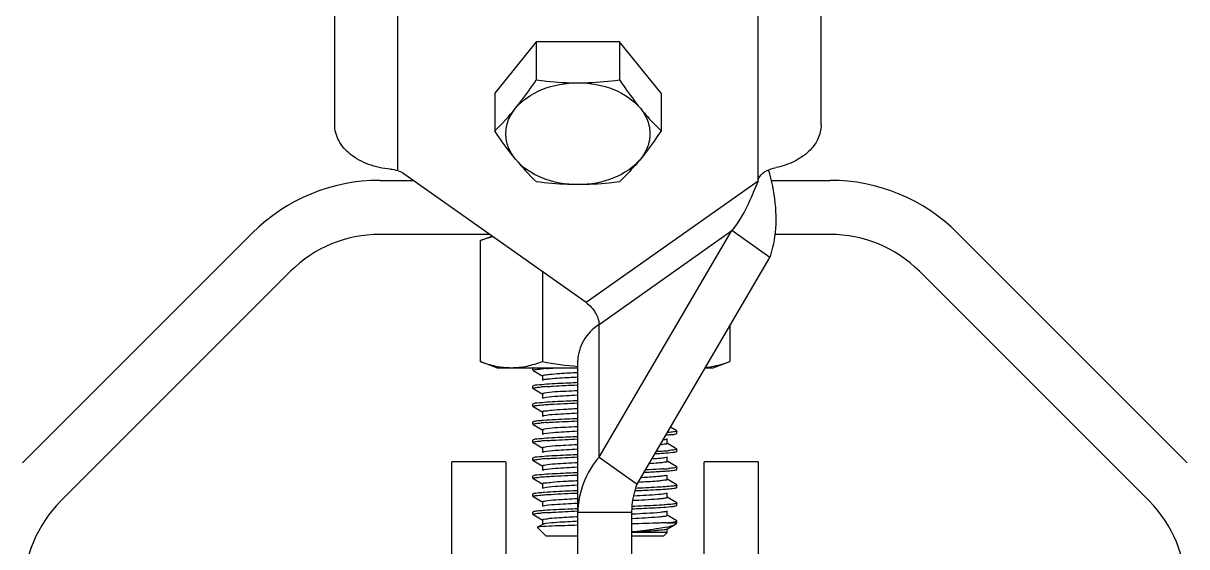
# Model space of a CAD drawing. Extents: x 54907 to 703237, y -798661 to -546661.
# Drawn here: x 360863 to 362484, y -595853 to -595123 of the extents above; entities that cross this region are included whole.
import ezdxf

# ---------------------------------------------------------------- set-up
doc = ezdxf.new("R2010")
doc.units = 0
doc.header["$LTSCALE"] = 1000
doc.header["$MEASUREMENT"] = 0

# ---------------------------------------------------------------- blocks, each defined once
blk = doc.blocks.new('gfhhrryyfd')
at = {"linetype": 'Continuous'}
for p, q in [((3687248.5, -1752937.8), (3687248.5, -1752528.3)), ((3687700.1, -1752937.8), (3687700.1, -1752528.3)), ((3687307, -1752980.3), (3687307, -1752624.4)), ((3687641.6, -1752990.2), (3687641.6, -1752624.4)), ((3687435.7, -1752860.9), (3687397.1, -1752908.3)), ((3687435.7, -1752860.9), (3687435.7, -1752896.1)), ((3687512.9, -1752860.9), (3687435.7, -1752860.9)), ((3687551.6, -1752908.3), (3687512.9, -1752860.9)), ((3687512.9, -1752860.9), (3687512.9, -1752896.1)), ((3687397.1, -1752908.3), (3687397.1, -1752943.4)), ((3687551.6, -1752908.3), (3687551.6, -1752943.4)), ((3687290.3, -1752989.4), (3687321.5, -1752989.4)), ((3687482.1, -1753103), (3687311.9, -1752982.7)), ((3687653.7, -1752989.4), (3687708.5, -1752989.4)), ((3687641.6, -1752990.2), (3687482.1, -1753103)), ((3687641.6, -1752990.2), (3687638, -1752998.5)), ((3686958.8, -1753251.7), (3687172, -1753038.4)), ((3687392.4, -1753039.6), (3687290.3, -1753039.6)), ((3687383.5, -1753045.2), (3687394.7, -1753041.2)), ((3687493.9, -1753246.4), (3687617.1, -1753036.1)), ((3687493.9, -1753123.2), (3687617.1, -1753036.1)), ((3687652.6, -1753061.2), (3687617.1, -1753036.1)), ((3687708.5, -1753039.6), (3687657.3, -1753039.6)), ((3687826.8, -1753038.4), (3688040, -1753251.7)), ((3687383.5, -1753045.2), (3687383.5, -1753157.7)), ((3687529.4, -1753271.5), (3687652.6, -1753061.2)), ((3687207.5, -1753073.9), (3686994.2, -1753287.2)), ((3687441.5, -1753074.3), (3687441.5, -1753157.7)), ((3688004.6, -1753287.2), (3687791.3, -1753073.9)), ((3687493.9, -1753246.4), (3687493.9, -1753123.2)), ((3687615.3, -1753124.8), (3687615.3, -1753157.7)), ((3687399, -1753163.4), (3687383.5, -1753157.7)), ((3687474.3, -1753593.7), (3687474.3, -1753156.6)), ((3687599.8, -1753163.4), (3687615.3, -1753157.7)), ((3687399, -1753163.4), (3687474.3, -1753163.4)), ((3687432.7, -1753163.6), (3687432.5, -1753163.8)), ((3687432.5, -1753165.8), (3687432.5, -1753163.8)), ((3687432.5, -1753165.8), (3687432.5, -1753163.8)), ((3687432.7, -1753166), (3687441.7, -1753171.3)), ((3687441.5, -1753171.1), (3687441.5, -1753175.3)), ((3687592.7, -1753163.4), (3687599.8, -1753163.4)), ((3687432.7, -1753180.3), (3687432.5, -1753180.5)), ((3687432.5, -1753182.6), (3687432.5, -1753180.5)), ((3687432.5, -1753182.6), (3687432.5, -1753180.5)), ((3687432.7, -1753182.8), (3687441.7, -1753188)), ((3687441.5, -1753187.8), (3687441.5, -1753192)), ((3687432.7, -1753197), (3687432.5, -1753197.2)), ((3687432.5, -1753199.3), (3687432.5, -1753197.2)), ((3687432.5, -1753199.3), (3687432.5, -1753197.2)), ((3687432.7, -1753199.5), (3687441.7, -1753204.7)), ((3687441.5, -1753204.5), (3687441.5, -1753208.7)), ((3687432.7, -1753213.8), (3687432.5, -1753213.9)), ((3687432.5, -1753216), (3687432.5, -1753213.9)), ((3687432.5, -1753216), (3687432.5, -1753213.9)), ((3687432.7, -1753216.2), (3687441.7, -1753221.5)), ((3687441.5, -1753221.3), (3687441.5, -1753225.4)), ((3687566.2, -1753222.1), (3687560.3, -1753218.7)), ((3687566.2, -1753224.6), (3687566.3, -1753224.4)), ((3687566.3, -1753224.4), (3687566.3, -1753222.3)), ((3687566.3, -1753224.4), (3687566.3, -1753222.3)), ((3687432.7, -1753230.5), (3687432.5, -1753230.7)), ((3687432.5, -1753232.8), (3687432.5, -1753230.7)), ((3687432.5, -1753232.8), (3687432.5, -1753230.7)), ((3687432.7, -1753232.9), (3687441.7, -1753238.2)), ((3687441.5, -1753238), (3687441.5, -1753242.2)), ((3687564.6, -1753238), (3687557.1, -1753233.6)), ((3687557.3, -1753233.8), (3687557.3, -1753229.6)), ((3687566.2, -1753238.8), (3687564.6, -1753238)), ((3687432.7, -1753247.2), (3687432.5, -1753247.4)), ((3687432.5, -1753249.5), (3687432.5, -1753247.4)), ((3687432.5, -1753249.5), (3687432.5, -1753247.4)), ((3687493.9, -1753246.4), (3687529.4, -1753271.5)), ((3687557.3, -1753250.5), (3687557.3, -1753246.3)), ((3687566.2, -1753241.3), (3687566.3, -1753241.1)), ((3687566.3, -1753241.1), (3687566.3, -1753239)), ((3687566.3, -1753241.1), (3687566.3, -1753239)), ((3687357.2, -1753578.9), (3687357.2, -1753250.8)), ((3687407.4, -1753250.8), (3687357.2, -1753250.8)), ((3687407.4, -1753250.8), (3687407.4, -1753578.9)), ((3687432.7, -1753249.7), (3687441.7, -1753254.9)), ((3687441.5, -1753254.7), (3687441.5, -1753258.9)), ((3687566.2, -1753255.6), (3687557.1, -1753250.3)), ((3687566.2, -1753258), (3687566.3, -1753257.8)), ((3687566.3, -1753257.8), (3687566.3, -1753255.8)), ((3687566.3, -1753257.8), (3687566.3, -1753255.8)), ((3687591.4, -1753578.9), (3687591.4, -1753250.8)), ((3687641.6, -1753250.8), (3687591.4, -1753250.8)), ((3687641.6, -1753250.8), (3687641.6, -1753578.9)), ((3687432.7, -1753263.9), (3687432.5, -1753264.1)), ((3687432.5, -1753266.2), (3687432.5, -1753264.1)), ((3687432.5, -1753266.2), (3687432.5, -1753264.1)), ((3687432.7, -1753266.4), (3687441.7, -1753271.6)), ((3687566.2, -1753272.3), (3687557.1, -1753267)), ((3687557.3, -1753267.3), (3687557.3, -1753263.1)), ((3687432.7, -1753280.7), (3687432.5, -1753280.8)), ((3687432.5, -1753282.9), (3687432.5, -1753280.8)), ((3687432.5, -1753282.9), (3687432.5, -1753280.8)), ((3687441.5, -1753271.4), (3687441.5, -1753275.6)), ((3687527.2, -1753277.6), (3687529.8, -1753277.5)), ((3687529.7, -1753275.4), (3687528.2, -1753275.5)), ((3687557.3, -1753284), (3687557.3, -1753279.8)), ((3687566.2, -1753274.8), (3687566.3, -1753274.6)), ((3687566.3, -1753274.6), (3687566.3, -1753272.5)), ((3687566.3, -1753274.6), (3687566.3, -1753272.5)), ((3687432.7, -1753283.1), (3687441.7, -1753288.4)), ((3687441.5, -1753288.2), (3687441.5, -1753292.3)), ((3687527.2, -1753292.2), (3687524.4, -1753292.4)), ((3687566.2, -1753289), (3687557.1, -1753283.8)), ((3687566.2, -1753291.5), (3687566.3, -1753291.3)), ((3687566.3, -1753291.3), (3687566.3, -1753289.2)), ((3687566.3, -1753291.3), (3687566.3, -1753289.2)), ((3687432.7, -1753297.4), (3687432.5, -1753297.6)), ((3687432.5, -1753299.7), (3687432.5, -1753297.6)), ((3687432.5, -1753299.7), (3687432.5, -1753297.6)), ((3687432.7, -1753299.8), (3687441.7, -1753305.1)), ((3687524.5, -1753298), (3687474.3, -1753298)), ((3687524.5, -1753593.7), (3687524.5, -1753298)), ((3687566.2, -1753305.7), (3687557.1, -1753300.5)), ((3687557.3, -1753300.7), (3687557.3, -1753296.5)), ((3687441.7, -1753308.9), (3687436.9, -1753311.6)), ((3687436.9, -1753311.6), (3687436.9, -1753311.8)), ((3687445, -1753319.9), (3687436.9, -1753311.8)), ((3687441.5, -1753304.9), (3687441.5, -1753309.1)), ((3687556.5, -1753307.4), (3687566.3, -1753307.4)), ((3687557.1, -1753313.5), (3687564.2, -1753309.3)), ((3687557.3, -1753316.4), (3687557.3, -1753313.3)), ((3687564.8, -1753308.9), (3687564.2, -1753309.3)), ((3687564.8, -1753308.9), (3687566.3, -1753307.4)), ((3687566.3, -1753305.9), (3687566.2, -1753305.7)), ((3687566.3, -1753307.4), (3687566.3, -1753305.9)), ((3687474.3, -1753319.9), (3687445, -1753319.9)), ((3687557.3, -1753316.4), (3687524.5, -1753316.4)), ((3687553.8, -1753319.9), (3687524.5, -1753319.9)), ((3687553.8, -1753319.9), (3687557.3, -1753316.4))]:
    blk.add_line(p, q, dxfattribs=at)
for centre, radius, start, end in [((3687229.6, -1752770), 241.1, 313.9914, 320.7735), ((3687603.2, -1752817.3), 241.1, 219.2265, 226.0086), ((3687290.3, -1753156.7), 167.3, 90, 135), ((3687708.5, -1753156.7), 167.3, 45, 90), ((3687290.3, -1753156.7), 117.1, 90, 135), ((3687708.5, -1753156.7), 117.1, 45, 90), ((3687464.5, -1753452.9), 289.4, 93.8134, 94.8058), ((3687464.7, -1753472.5), 292.2, 93.7866, 94.8061), ((3687464.3, -1753500.3), 286.6, 93.8422, 94.8039), ((3687464.3, -1753518), 287.5, 93.8324, 94.805), ((3687464.5, -1753536.5), 289.3, 93.8141, 94.8058), ((3687513.2, -1752641.7), 602.4, 273.1645, 273.8477), ((3687515.4, -1752673), 569, 273.2643, 273.8614), ((3687534.5, -1752953.7), 287.7, 273.8325, 274.8033), ((3687534.4, -1752970), 288.1, 273.8288, 274.8033), ((3687077, -1753370), 117.1, 135, 180), ((3687921.8, -1753370), 117.1, 0, 45), ((3687464.3, -1753584), 286.6, 93.8424, 94.8038), ((3687538.6, -1753072.1), 236, 274.348, 274.8253), ((3687538.3, -1753219.8), 93.6, 281.4121, 281.7338), ((3687542.7, -1753240.7), 72.2, 281.6827, 283.258)]:
    blk.add_arc(centre, radius, start, end, dxfattribs=at)
for points, knots in [([(3687416.4, -1752922.4), (3687418, -1752920.4), (3687424.8, -1752911.9), (3687431.1, -1752903), (3687435.7, -1752896.1)], [0, 0, 0, 0, 0.239452, 1, 1, 1, 1]), ([(3687416.4, -1752922.4), (3687422.7, -1752914.7), (3687441.4, -1752902.5), (3687463, -1752898.8), (3687474.3, -1752898.8)], [0, 0, 0, 0, 0.468341, 1, 1, 1, 1]), ([(3687435.7, -1752896.1), (3687438.9, -1752896.5), (3687451.7, -1752898), (3687464.6, -1752898.8), (3687474.3, -1752898.8)], [0, 0, 0, 0, 0.249182, 1, 1, 1, 1]), ([(3687474.3, -1752898.8), (3687477.5, -1752898.8), (3687490.5, -1752898.6), (3687503.3, -1752897.4), (3687512.9, -1752896.1)], [0, 0, 0, 0, 0.250767, 1, 1, 1, 1]), ([(3687474.3, -1752898.8), (3687485.7, -1752898.8), (3687507.2, -1752902.5), (3687525.9, -1752914.7), (3687532.3, -1752922.4)], [0, 0, 0, 0, 0.531659, 1, 1, 1, 1]), ([(3687512.9, -1752896.1), (3687514.5, -1752898.5), (3687520.7, -1752907.4), (3687527.2, -1752916.2), (3687532.3, -1752922.4)], [0, 0, 0, 0, 0.259411, 1, 1, 1, 1]), ([(3687416.4, -1752969.8), (3687413.6, -1752966.3), (3687409.1, -1752958.9), (3687406.6, -1752946.1), (3687409.1, -1752933.3), (3687413.6, -1752925.9), (3687416.4, -1752922.4)], [0, 0, 0, 0, 0.257487, 0.5, 0.742513, 1, 1, 1, 1]), ([(3687532.3, -1752922.4), (3687533.8, -1752924.4), (3687540, -1752931.7), (3687546.5, -1752938.6), (3687551.6, -1752943.4)], [0, 0, 0, 0, 0.264209, 1, 1, 1, 1]), ([(3687532.3, -1752922.4), (3687535, -1752925.9), (3687539.6, -1752933.3), (3687542, -1752946.1), (3687539.6, -1752958.9), (3687535, -1752966.3), (3687532.3, -1752969.8)], [0, 0, 0, 0, 0.257487, 0.5, 0.742513, 1, 1, 1, 1]), ([(3687300.1, -1752978.9), (3687293.2, -1752978.4), (3687280.1, -1752975.6), (3687263.2, -1752966.6), (3687251.5, -1752953.7), (3687248.5, -1752942.9), (3687248.5, -1752937.8)], [0, 0, 0, 0, 0.28821, 0.553531, 0.788229, 1, 1, 1, 1]), ([(3687416.4, -1752969.8), (3687414.7, -1752967.7), (3687408, -1752959.2), (3687401.7, -1752950.3), (3687397.1, -1752943.4)], [0, 0, 0, 0, 0.239452, 1, 1, 1, 1]), ([(3687551.6, -1752943.4), (3687550, -1752945.8), (3687543.8, -1752954.8), (3687537.4, -1752963.5), (3687532.3, -1752969.8)], [0, 0, 0, 0, 0.259411, 1, 1, 1, 1]), ([(3687700.1, -1752937.8), (3687700.1, -1752942.3), (3687697.9, -1752951.7), (3687688.7, -1752963.6), (3687675, -1752972.7), (3687664.1, -1752976.3), (3687658.3, -1752977.5)], [0, 0, 0, 0, 0.215862, 0.450689, 0.713102, 1, 1, 1, 1]), ([(3687474.3, -1752993.4), (3687463, -1752993.4), (3687441.4, -1752989.7), (3687422.7, -1752977.5), (3687416.4, -1752969.8)], [0, 0, 0, 0, 0.531659, 1, 1, 1, 1]), ([(3687532.3, -1752969.8), (3687525.9, -1752977.5), (3687507.2, -1752989.7), (3687485.7, -1752993.4), (3687474.3, -1752993.4)], [0, 0, 0, 0, 0.468341, 1, 1, 1, 1]), ([(3687532.3, -1752969.8), (3687530.7, -1752971.7), (3687524.5, -1752979), (3687518, -1752985.9), (3687512.9, -1752990.7)], [0, 0, 0, 0, 0.264209, 1, 1, 1, 1]), ([(3687641.6, -1752990.2), (3687641.7, -1752988.7), (3687643.4, -1752984.5), (3687649.6, -1752980), (3687655.2, -1752978.1), (3687658.3, -1752977.5)], [0, 0, 0, 0, 0.208141, 0.577605, 1, 1, 1, 1]), ([(3687652.6, -1753061.2), (3687654.8, -1753054.9), (3687661, -1753028), (3687657.3, -1752999.6), (3687651.3, -1752979.7)], [0, 0, 0, 0, 0.242556, 1, 1, 1, 1]), ([(3687474.3, -1752993.4), (3687471.1, -1752993.4), (3687458.2, -1752993.2), (3687445.3, -1752992), (3687435.7, -1752990.7)], [0, 0, 0, 0, 0.250767, 1, 1, 1, 1]), ([(3687512.9, -1752990.7), (3687509.7, -1752991.2), (3687496.9, -1752992.7), (3687484, -1752993.4), (3687474.3, -1752993.4)], [0, 0, 0, 0, 0.249182, 1, 1, 1, 1]), ([(3687638, -1752998.5), (3687636.7, -1753001.6), (3687631.1, -1753014.8), (3687624.1, -1753027.5), (3687617.1, -1753036.1)], [0, 0, 0, 0, 0.231709, 1, 1, 1, 1]), ([(3687383.5, -1753045.2), (3687384.5, -1753044.9), (3687388.4, -1753043.5), (3687392.4, -1753042.4), (3687395.4, -1753041.7)], [0, 0, 0, 0, 0.252515, 1, 1, 1, 1]), ([(3687482.1, -1753103), (3687485.5, -1753105.4), (3687490.7, -1753111.6), (3687493.9, -1753119.4), (3687493.9, -1753123.2)], [0, 0, 0, 0, 0.525314, 1, 1, 1, 1]), ([(3687493.9, -1753123.2), (3687488.1, -1753127.2), (3687478.4, -1753136.9), (3687474.3, -1753150.4), (3687474.3, -1753156.6)], [0, 0, 0, 0, 0.528923, 1, 1, 1, 1]), ([(3687383.5, -1753157.7), (3687388.2, -1753159.4), (3687397.7, -1753162.3), (3687407.6, -1753163.4), (3687412.5, -1753163.4)], [0, 0, 0, 0, 0.506411, 1, 1, 1, 1]), ([(3687412.5, -1753163.4), (3687417.4, -1753163.4), (3687427.3, -1753162.3), (3687436.8, -1753159.4), (3687441.5, -1753157.7)], [0, 0, 0, 0, 0.493589, 1, 1, 1, 1]), ([(3687592.9, -1753163.1), (3687594.8, -1753162.9), (3687602.4, -1753161.9), (3687609.8, -1753159.7), (3687615.3, -1753157.7)], [0, 0, 0, 0, 0.246296, 1, 1, 1, 1]), ([(3687432.5, -1753165.8), (3687432.5, -1753165.5), (3687434.1, -1753165.3), (3687434.9, -1753165.1), (3687435.7, -1753165)], [0, 0, 0, 0, 0.271556, 1, 1, 1, 1]), ([(3687433.2, -1753163.4), (3687433.1, -1753163.4), (3687432.9, -1753163.5), (3687432.7, -1753163.5), (3687432.7, -1753163.6)], [0, 0, 0, 0, 0.575094, 1, 1, 1, 1]), ([(3687448.3, -1753169.8), (3687446.6, -1753169.9), (3687445, -1753170.5), (3687441.5, -1753170.5), (3687441.5, -1753171.1)], [0, 0, 0, 0, 0.734942, 1, 1, 1, 1]), ([(3687445.2, -1753164.2), (3687446.3, -1753164.1), (3687451, -1753163.8), (3687455.6, -1753163.6), (3687459.3, -1753163.4)], [0, 0, 0, 0, 0.220803, 1, 1, 1, 1]), ([(3687474.1, -1753168.1), (3687471.4, -1753168.2), (3687462.9, -1753168.7), (3687454.3, -1753169.2), (3687448.3, -1753169.8)], [0, 0, 0, 0, 0.30396, 1, 1, 1, 1]), ([(3687474.1, -1753172.3), (3687471.4, -1753172.4), (3687462.9, -1753172.9), (3687454.3, -1753173.4), (3687448.3, -1753174)], [0, 0, 0, 0, 0.30396, 1, 1, 1, 1]), ([(3687432.5, -1753182.6), (3687432.5, -1753182.3), (3687434.1, -1753182.1), (3687434.9, -1753181.8), (3687435.7, -1753181.7)], [0, 0, 0, 0, 0.271401, 1, 1, 1, 1]), ([(3687445.2, -1753178.8), (3687442.3, -1753179), (3687438.2, -1753179.6), (3687433.8, -1753179.6), (3687432.7, -1753180.3)], [0, 0, 0, 0, 0.690495, 1, 1, 1, 1]), ([(3687448.3, -1753174), (3687447.5, -1753174), (3687445.3, -1753174.3), (3687442.9, -1753174.3), (3687441.7, -1753175)], [0, 0, 0, 0, 0.376921, 1, 1, 1, 1]), ([(3687474.1, -1753177.3), (3687471.3, -1753177.5), (3687461.7, -1753177.9), (3687452.1, -1753178.3), (3687445.2, -1753178.8)], [0, 0, 0, 0, 0.288536, 1, 1, 1, 1]), ([(3687445.4, -1753180.9), (3687447.4, -1753180.8), (3687456.9, -1753180.2), (3687466.5, -1753179.7), (3687474.1, -1753179.4)], [0, 0, 0, 0, 0.207236, 1, 1, 1, 1]), ([(3687443, -1753187.2), (3687442.6, -1753187.3), (3687442.2, -1753187.4), (3687441.5, -1753187.6), (3687441.5, -1753187.8)], [0, 0, 0, 0, 0.704936, 1, 1, 1, 1]), ([(3687442.3, -1753191.6), (3687442.2, -1753191.6), (3687442, -1753191.6), (3687441.8, -1753191.7), (3687441.7, -1753191.8)], [0, 0, 0, 0, 0.573187, 1, 1, 1, 1]), ([(3687474, -1753189), (3687467, -1753189.4), (3687456.5, -1753190.2), (3687445.7, -1753190.6), (3687442.3, -1753191.6)], [0, 0, 0, 0, 0.662973, 1, 1, 1, 1]), ([(3687474, -1753184.8), (3687470.4, -1753185), (3687460, -1753185.7), (3687449.6, -1753185.8), (3687443, -1753187.2)], [0, 0, 0, 0, 0.350691, 1, 1, 1, 1]), ([(3687474.1, -1753194.1), (3687471.3, -1753194.2), (3687461.8, -1753194.6), (3687452.2, -1753195.1), (3687445.4, -1753195.5)], [0, 0, 0, 0, 0.288055, 1, 1, 1, 1]), ([(3687432.5, -1753199.3), (3687432.5, -1753199.1), (3687433.7, -1753198.8), (3687434.4, -1753198.7), (3687435, -1753198.6)], [0, 0, 0, 0, 0.275887, 1, 1, 1, 1]), ([(3687445.4, -1753195.5), (3687442.5, -1753195.7), (3687438.3, -1753196.3), (3687433.8, -1753196.4), (3687432.7, -1753197)], [0, 0, 0, 0, 0.690745, 1, 1, 1, 1]), ([(3687435, -1753198.6), (3687435.5, -1753198.5), (3687437.9, -1753198.2), (3687440.4, -1753198), (3687442.4, -1753197.8)], [0, 0, 0, 0, 0.19121, 1, 1, 1, 1]), ([(3687474, -1753201.6), (3687469.5, -1753201.8), (3687461.9, -1753202.3), (3687451, -1753202.7), (3687446.1, -1753203.9), (3687441.5, -1753203.7), (3687441.5, -1753204.5)], [0, 0, 0, 0, 0.409, 0.726331, 0.927829, 1, 1, 1, 1]), ([(3687442.4, -1753197.8), (3687444.5, -1753197.7), (3687455, -1753197), (3687465.6, -1753196.5), (3687474.1, -1753196.1)], [0, 0, 0, 0, 0.196383, 1, 1, 1, 1]), ([(3687474, -1753205.7), (3687467.1, -1753206.1), (3687456.6, -1753206.9), (3687446, -1753207.3), (3687442.5, -1753208.2)], [0, 0, 0, 0, 0.656169, 1, 1, 1, 1]), ([(3687432.5, -1753216), (3687432.5, -1753215.7), (3687434.1, -1753215.5), (3687434.9, -1753215.3), (3687435.7, -1753215.2)], [0, 0, 0, 0, 0.271616, 1, 1, 1, 1]), ([(3687435, -1753213.2), (3687434.5, -1753213.3), (3687433.7, -1753213.4), (3687432.9, -1753213.6), (3687432.7, -1753213.8)], [0, 0, 0, 0, 0.640091, 1, 1, 1, 1]), ([(3687442.4, -1753212.5), (3687441.6, -1753212.5), (3687439.2, -1753212.7), (3687436.7, -1753213), (3687435, -1753213.2)], [0, 0, 0, 0, 0.30771, 1, 1, 1, 1]), ([(3687442.5, -1753208.2), (3687442.3, -1753208.3), (3687442.1, -1753208.3), (3687441.8, -1753208.4), (3687441.7, -1753208.5)], [0, 0, 0, 0, 0.585747, 1, 1, 1, 1]), ([(3687474.1, -1753210.8), (3687470.9, -1753210.9), (3687460.4, -1753211.4), (3687449.8, -1753211.9), (3687442.4, -1753212.5)], [0, 0, 0, 0, 0.297382, 1, 1, 1, 1]), ([(3687445.1, -1753214.4), (3687447.1, -1753214.2), (3687456.7, -1753213.6), (3687466.4, -1753213.2), (3687474.1, -1753212.9)], [0, 0, 0, 0, 0.206065, 1, 1, 1, 1]), ([(3687443, -1753220.6), (3687442.7, -1753220.7), (3687442.2, -1753220.8), (3687441.5, -1753221.1), (3687441.5, -1753221.3)], [0, 0, 0, 0, 0.706178, 1, 1, 1, 1]), ([(3687442.7, -1753224.9), (3687442.5, -1753224.9), (3687442.2, -1753225), (3687441.9, -1753225.2), (3687441.7, -1753225.2)], [0, 0, 0, 0, 0.596703, 1, 1, 1, 1]), ([(3687473.9, -1753222.5), (3687467.2, -1753222.8), (3687456.8, -1753223.6), (3687446.3, -1753224.1), (3687442.7, -1753224.9)], [0, 0, 0, 0, 0.649558, 1, 1, 1, 1]), ([(3687473.9, -1753218.3), (3687470.3, -1753218.5), (3687460, -1753219.1), (3687449.6, -1753219.3), (3687443, -1753220.6)], [0, 0, 0, 0, 0.349431, 1, 1, 1, 1]), ([(3687474.1, -1753227.5), (3687471.3, -1753227.6), (3687461.6, -1753228.1), (3687451.9, -1753228.5), (3687445.1, -1753229)], [0, 0, 0, 0, 0.289063, 1, 1, 1, 1]), ([(3687556.6, -1753225.8), (3687557.9, -1753225.7), (3687561, -1753225.3), (3687564.4, -1753225.5), (3687566.1, -1753224.6)], [0, 0, 0, 0, 0.387145, 1, 1, 1, 1]), ([(3687566.3, -1753222.3), (3687566.3, -1753222.6), (3687564.7, -1753222.8), (3687563.9, -1753223), (3687563.1, -1753223.1)], [0, 0, 0, 0, 0.271584, 1, 1, 1, 1]), ([(3687432.5, -1753232.8), (3687432.5, -1753232.4), (3687434.1, -1753232.2), (3687434.9, -1753232), (3687435.7, -1753231.9)], [0, 0, 0, 0, 0.271628, 1, 1, 1, 1]), ([(3687445.1, -1753229), (3687442.2, -1753229.2), (3687438.2, -1753229.8), (3687433.8, -1753229.8), (3687432.7, -1753230.5)], [0, 0, 0, 0, 0.690212, 1, 1, 1, 1]), ([(3687443.1, -1753237.4), (3687442.7, -1753237.4), (3687442.2, -1753237.5), (3687441.5, -1753237.8), (3687441.5, -1753238)], [0, 0, 0, 0, 0.707247, 1, 1, 1, 1]), ([(3687473.9, -1753235), (3687470.3, -1753235.2), (3687460.1, -1753235.9), (3687449.7, -1753236), (3687443.1, -1753237.4)], [0, 0, 0, 0, 0.348434, 1, 1, 1, 1]), ([(3687445.1, -1753231.1), (3687447.1, -1753231), (3687456.8, -1753230.4), (3687466.4, -1753229.9), (3687474.1, -1753229.6)], [0, 0, 0, 0, 0.206277, 1, 1, 1, 1]), ([(3687557.3, -1753233.8), (3687557.3, -1753234.4), (3687553.9, -1753234.4), (3687552.4, -1753234.9), (3687550.7, -1753235.1)], [0, 0, 0, 0, 0.265324, 1, 1, 1, 1]), ([(3687557.1, -1753229.8), (3687556.8, -1753230), (3687555.8, -1753230.2), (3687554.8, -1753230.4), (3687554.2, -1753230.5)], [0, 0, 0, 0, 0.35782, 1, 1, 1, 1]), ([(3687432.5, -1753249.5), (3687432.5, -1753249.2), (3687434.1, -1753249), (3687434.9, -1753248.8), (3687435.7, -1753248.7)], [0, 0, 0, 0, 0.271559, 1, 1, 1, 1]), ([(3687445.1, -1753245.7), (3687442.2, -1753245.9), (3687438.2, -1753246.5), (3687433.8, -1753246.6), (3687432.7, -1753247.2)], [0, 0, 0, 0, 0.690313, 1, 1, 1, 1]), ([(3687442.7, -1753241.6), (3687442.5, -1753241.7), (3687442.2, -1753241.8), (3687441.9, -1753241.9), (3687441.7, -1753241.9)], [0, 0, 0, 0, 0.597162, 1, 1, 1, 1]), ([(3687473.9, -1753239.2), (3687467.2, -1753239.5), (3687456.8, -1753240.3), (3687446.3, -1753240.8), (3687442.7, -1753241.6)], [0, 0, 0, 0, 0.649158, 1, 1, 1, 1]), ([(3687474.1, -1753244.2), (3687471.3, -1753244.4), (3687461.6, -1753244.8), (3687452, -1753245.3), (3687445.1, -1753245.7)], [0, 0, 0, 0, 0.28888, 1, 1, 1, 1]), ([(3687445.2, -1753247.8), (3687447.2, -1753247.7), (3687456.8, -1753247.1), (3687466.4, -1753246.7), (3687474.1, -1753246.3)], [0, 0, 0, 0, 0.20666, 1, 1, 1, 1]), ([(3687493.9, -1753246.4), (3687487.8, -1753253.6), (3687477.9, -1753269.9), (3687474.3, -1753288.8), (3687474.3, -1753298)], [0, 0, 0, 0, 0.506705, 1, 1, 1, 1]), ([(3687557.1, -1753246.6), (3687556.9, -1753246.7), (3687554.9, -1753247.2), (3687552.9, -1753247.4), (3687551.1, -1753247.6)], [0, 0, 0, 0, 0.12456, 1, 1, 1, 1]), ([(3687553.7, -1753242.8), (3687556.6, -1753242.6), (3687560.6, -1753242), (3687565, -1753241.9), (3687566.1, -1753241.3)], [0, 0, 0, 0, 0.690319, 1, 1, 1, 1]), ([(3687566.3, -1753239), (3687566.3, -1753239.3), (3687564.7, -1753239.5), (3687563.9, -1753239.7), (3687563.1, -1753239.9)], [0, 0, 0, 0, 0.271518, 1, 1, 1, 1]), ([(3687443.2, -1753254.1), (3687442.8, -1753254.1), (3687442.3, -1753254.3), (3687441.5, -1753254.5), (3687441.5, -1753254.7)], [0, 0, 0, 0, 0.709574, 1, 1, 1, 1]), ([(3687442.6, -1753258.4), (3687442.4, -1753258.4), (3687442.1, -1753258.5), (3687441.8, -1753258.6), (3687441.7, -1753258.7)], [0, 0, 0, 0, 0.589728, 1, 1, 1, 1]), ([(3687473.9, -1753255.9), (3687467.1, -1753256.3), (3687456.7, -1753257), (3687446.1, -1753257.5), (3687442.6, -1753258.4)], [0, 0, 0, 0, 0.653589, 1, 1, 1, 1]), ([(3687473.9, -1753251.7), (3687470.4, -1753251.9), (3687460.1, -1753252.6), (3687449.8, -1753252.8), (3687443.2, -1753254.1)], [0, 0, 0, 0, 0.346423, 1, 1, 1, 1]), ([(3687536.2, -1753260.5), (3687538.1, -1753260.4), (3687544.6, -1753260.1), (3687551.1, -1753259.7), (3687555.7, -1753259.4)], [0, 0, 0, 0, 0.288481, 1, 1, 1, 1]), ([(3687553.7, -1753257.4), (3687552.5, -1753257.5), (3687547, -1753257.8), (3687541.5, -1753258.1), (3687537.2, -1753258.3)], [0, 0, 0, 0, 0.217612, 1, 1, 1, 1]), ([(3687551.1, -1753251.8), (3687550.4, -1753251.8), (3687546.9, -1753252.2), (3687543.4, -1753252.4), (3687540.7, -1753252.6)], [0, 0, 0, 0, 0.208697, 1, 1, 1, 1]), ([(3687557.3, -1753250.5), (3687557.3, -1753251.1), (3687554.1, -1753251.1), (3687552.6, -1753251.6), (3687551.1, -1753251.8)], [0, 0, 0, 0, 0.265827, 1, 1, 1, 1]), ([(3687555.7, -1753259.4), (3687556.5, -1753259.3), (3687559.2, -1753259.1), (3687561.8, -1753258.9), (3687563.6, -1753258.6)], [0, 0, 0, 0, 0.307442, 1, 1, 1, 1]), ([(3687566.3, -1753255.8), (3687566.3, -1753256.1), (3687564.7, -1753256.3), (3687563.9, -1753256.5), (3687563.1, -1753256.6)], [0, 0, 0, 0, 0.271489, 1, 1, 1, 1]), ([(3687563.6, -1753258.6), (3687564.2, -1753258.5), (3687565, -1753258.4), (3687565.9, -1753258.2), (3687566.1, -1753258)], [0, 0, 0, 0, 0.642991, 1, 1, 1, 1]), ([(3687432.5, -1753266.2), (3687432.5, -1753265.9), (3687433.9, -1753265.7), (3687434.6, -1753265.5), (3687435.3, -1753265.4)], [0, 0, 0, 0, 0.274156, 1, 1, 1, 1]), ([(3687445.2, -1753262.4), (3687442.3, -1753262.6), (3687438.2, -1753263.2), (3687433.8, -1753263.3), (3687432.7, -1753263.9)], [0, 0, 0, 0, 0.690488, 1, 1, 1, 1]), ([(3687435.3, -1753265.4), (3687435.8, -1753265.4), (3687438.4, -1753265), (3687441.1, -1753264.8), (3687443.3, -1753264.7)], [0, 0, 0, 0, 0.191478, 1, 1, 1, 1]), ([(3687473.9, -1753268.5), (3687469.5, -1753268.7), (3687461.9, -1753269.2), (3687451, -1753269.6), (3687446.1, -1753270.8), (3687441.6, -1753270.6), (3687441.5, -1753271.4)], [0, 0, 0, 0, 0.408978, 0.726291, 0.927833, 1, 1, 1, 1]), ([(3687443.3, -1753264.7), (3687445.3, -1753264.5), (3687455.6, -1753263.9), (3687465.9, -1753263.4), (3687474.2, -1753263.1)], [0, 0, 0, 0, 0.199878, 1, 1, 1, 1]), ([(3687474.1, -1753261), (3687471.3, -1753261.1), (3687461.7, -1753261.5), (3687452.1, -1753262), (3687445.2, -1753262.4)], [0, 0, 0, 0, 0.28855, 1, 1, 1, 1]), ([(3687551.6, -1753268.4), (3687550.3, -1753268.6), (3687543.4, -1753269.2), (3687536.4, -1753269.6), (3687530.7, -1753269.9)], [0, 0, 0, 0, 0.188503, 1, 1, 1, 1]), ([(3687551.6, -1753264.3), (3687550.5, -1753264.4), (3687544.4, -1753264.9), (3687538.3, -1753265.3), (3687533.3, -1753265.6)], [0, 0, 0, 0, 0.191776, 1, 1, 1, 1]), ([(3687557.1, -1753263.3), (3687556.9, -1753263.4), (3687555.1, -1753263.9), (3687553.2, -1753264.1), (3687551.6, -1753264.3)], [0, 0, 0, 0, 0.12695, 1, 1, 1, 1]), ([(3687557.3, -1753267.3), (3687557.3, -1753267.8), (3687554.4, -1753267.9), (3687553, -1753268.3), (3687551.6, -1753268.4)], [0, 0, 0, 0, 0.266822, 1, 1, 1, 1]), ([(3687435.3, -1753280.1), (3687434.7, -1753280.2), (3687433.8, -1753280.3), (3687432.9, -1753280.5), (3687432.7, -1753280.7)], [0, 0, 0, 0, 0.643846, 1, 1, 1, 1]), ([(3687435.2, -1753282.2), (3687435.7, -1753282.1), (3687438.4, -1753281.8), (3687441, -1753281.6), (3687443.2, -1753281.4)], [0, 0, 0, 0, 0.191445, 1, 1, 1, 1]), ([(3687443.3, -1753279.3), (3687442.5, -1753279.4), (3687439.8, -1753279.6), (3687437.1, -1753279.8), (3687435.3, -1753280.1)], [0, 0, 0, 0, 0.307315, 1, 1, 1, 1]), ([(3687442.4, -1753275.2), (3687442.3, -1753275.2), (3687442, -1753275.3), (3687441.8, -1753275.4), (3687441.7, -1753275.4)], [0, 0, 0, 0, 0.581089, 1, 1, 1, 1]), ([(3687473.9, -1753272.6), (3687467, -1753273), (3687456.5, -1753273.8), (3687445.9, -1753274.2), (3687442.4, -1753275.2)], [0, 0, 0, 0, 0.658464, 1, 1, 1, 1]), ([(3687443.2, -1753281.4), (3687445.3, -1753281.3), (3687455.6, -1753280.6), (3687465.9, -1753280.1), (3687474.2, -1753279.8)], [0, 0, 0, 0, 0.199508, 1, 1, 1, 1]), ([(3687474.2, -1753277.7), (3687471.1, -1753277.8), (3687460.8, -1753278.3), (3687450.5, -1753278.8), (3687443.3, -1753279.3)], [0, 0, 0, 0, 0.294353, 1, 1, 1, 1]), ([(3687524.5, -1753298), (3687524.5, -1753295.7), (3687524.9, -1753286.7), (3687527, -1753277.8), (3687529.4, -1753271.5)], [0, 0, 0, 0, 0.253333, 1, 1, 1, 1]), ([(3687553.6, -1753280.8), (3687552.1, -1753281), (3687543, -1753281.8), (3687533.9, -1753282.3), (3687526.4, -1753282.7)], [0, 0, 0, 0, 0.168361, 1, 1, 1, 1]), ([(3687555.7, -1753274), (3687553.9, -1753274.1), (3687545.3, -1753274.7), (3687536.6, -1753275.1), (3687529.7, -1753275.4)], [0, 0, 0, 0, 0.202741, 1, 1, 1, 1]), ([(3687529.8, -1753277.5), (3687532.3, -1753277.4), (3687541, -1753277), (3687549.6, -1753276.5), (3687555.7, -1753276.1)], [0, 0, 0, 0, 0.292638, 1, 1, 1, 1]), ([(3687557.1, -1753280), (3687556.7, -1753280.2), (3687555.5, -1753280.5), (3687554.3, -1753280.7), (3687553.6, -1753280.8)], [0, 0, 0, 0, 0.350876, 1, 1, 1, 1]), ([(3687563.6, -1753273.2), (3687563.1, -1753273.3), (3687560.5, -1753273.6), (3687557.8, -1753273.8), (3687555.7, -1753274)], [0, 0, 0, 0, 0.191345, 1, 1, 1, 1]), ([(3687555.7, -1753276.1), (3687556.5, -1753276), (3687559.1, -1753275.8), (3687561.8, -1753275.6), (3687563.6, -1753275.3)], [0, 0, 0, 0, 0.307508, 1, 1, 1, 1]), ([(3687566.3, -1753272.5), (3687566.3, -1753272.7), (3687565, -1753273), (3687564.3, -1753273.1), (3687563.6, -1753273.2)], [0, 0, 0, 0, 0.274511, 1, 1, 1, 1]), ([(3687563.6, -1753275.3), (3687564.2, -1753275.3), (3687565, -1753275.1), (3687565.9, -1753274.9), (3687566.1, -1753274.8)], [0, 0, 0, 0, 0.64302, 1, 1, 1, 1]), ([(3687432.5, -1753282.9), (3687432.5, -1753282.7), (3687433.8, -1753282.4), (3687434.5, -1753282.3), (3687435.2, -1753282.2)], [0, 0, 0, 0, 0.274335, 1, 1, 1, 1]), ([(3687444, -1753287.4), (3687443.4, -1753287.5), (3687442.7, -1753287.6), (3687441.5, -1753287.9), (3687441.5, -1753288.2)], [0, 0, 0, 0, 0.720112, 1, 1, 1, 1]), ([(3687442.3, -1753291.9), (3687442.2, -1753292), (3687442, -1753292), (3687441.8, -1753292.1), (3687441.7, -1753292.1)], [0, 0, 0, 0, 0.569413, 1, 1, 1, 1]), ([(3687473.5, -1753289.4), (3687466.6, -1753289.8), (3687456.2, -1753290.6), (3687445.6, -1753290.9), (3687442.3, -1753291.9)], [0, 0, 0, 0, 0.664513, 1, 1, 1, 1]), ([(3687474.1, -1753285.2), (3687470.7, -1753285.4), (3687460.7, -1753286), (3687450.6, -1753286.3), (3687444, -1753287.4)], [0, 0, 0, 0, 0.335812, 1, 1, 1, 1]), ([(3687552.5, -1753285.1), (3687551, -1753285.2), (3687541.9, -1753286.1), (3687532.9, -1753286.5), (3687525.4, -1753286.9)], [0, 0, 0, 0, 0.176564, 1, 1, 1, 1]), ([(3687555.7, -1753290.7), (3687553.8, -1753290.9), (3687544.3, -1753291.5), (3687534.8, -1753291.9), (3687527.2, -1753292.2)], [0, 0, 0, 0, 0.201017, 1, 1, 1, 1]), ([(3687557.3, -1753284), (3687557.3, -1753284.4), (3687554.9, -1753284.6), (3687553.7, -1753284.9), (3687552.5, -1753285.1)], [0, 0, 0, 0, 0.268738, 1, 1, 1, 1]), ([(3687553.7, -1753293), (3687556.6, -1753292.8), (3687560.6, -1753292.2), (3687565, -1753292.1), (3687566.1, -1753291.5)], [0, 0, 0, 0, 0.690204, 1, 1, 1, 1]), ([(3687563.6, -1753290), (3687563.1, -1753290), (3687560.5, -1753290.4), (3687557.8, -1753290.6), (3687555.7, -1753290.7)], [0, 0, 0, 0, 0.191315, 1, 1, 1, 1]), ([(3687566.3, -1753289.2), (3687566.3, -1753289.5), (3687565, -1753289.7), (3687564.3, -1753289.9), (3687563.6, -1753290)], [0, 0, 0, 0, 0.27452, 1, 1, 1, 1]), ([(3687432.5, -1753299.7), (3687432.5, -1753299.4), (3687434.1, -1753299.2), (3687434.9, -1753298.9), (3687435.7, -1753298.8)], [0, 0, 0, 0, 0.271614, 1, 1, 1, 1]), ([(3687435.2, -1753296.8), (3687434.7, -1753296.9), (3687433.8, -1753297), (3687432.9, -1753297.2), (3687432.7, -1753297.4)], [0, 0, 0, 0, 0.643454, 1, 1, 1, 1]), ([(3687443.2, -1753296), (3687442.4, -1753296.1), (3687439.7, -1753296.3), (3687437.1, -1753296.5), (3687435.2, -1753296.8)], [0, 0, 0, 0, 0.307366, 1, 1, 1, 1]), ([(3687474, -1753294.4), (3687471, -1753294.6), (3687460.7, -1753295), (3687450.4, -1753295.5), (3687443.2, -1753296)], [0, 0, 0, 0, 0.294609, 1, 1, 1, 1]), ([(3687445.1, -1753298), (3687447, -1753297.9), (3687456.7, -1753297.3), (3687466.3, -1753296.8), (3687474, -1753296.5)], [0, 0, 0, 0, 0.206107, 1, 1, 1, 1]), ([(3687474.4, -1753301.9), (3687471.7, -1753302), (3687462.8, -1753302.5), (3687454, -1753303), (3687447.8, -1753303.6)], [0, 0, 0, 0, 0.306539, 1, 1, 1, 1]), ([(3687524.5, -1753294.5), (3687527.3, -1753294.3), (3687537.1, -1753293.9), (3687546.8, -1753293.4), (3687553.7, -1753293)], [0, 0, 0, 0, 0.2891, 1, 1, 1, 1]), ([(3687555.3, -1753297.2), (3687553.8, -1753297.5), (3687543.7, -1753298.6), (3687533.6, -1753299), (3687524.9, -1753299.5)], [0, 0, 0, 0, 0.147214, 1, 1, 1, 1]), ([(3687553.4, -1753301.7), (3687551.9, -1753301.9), (3687542.4, -1753302.8), (3687532.9, -1753303.3), (3687525, -1753303.7)], [0, 0, 0, 0, 0.168449, 1, 1, 1, 1]), ([(3687557.3, -1753300.7), (3687557.3, -1753300.8), (3687555.8, -1753301.6), (3687554.7, -1753301.5), (3687553.4, -1753301.7)], [0, 0, 0, 0, 0.08596, 1, 1, 1, 1]), ([(3687557.1, -1753296.7), (3687556.9, -1753296.9), (3687556.3, -1753297), (3687555.6, -1753297.2), (3687555.3, -1753297.2)], [0, 0, 0, 0, 0.376557, 1, 1, 1, 1]), ([(3687439, -1753311.3), (3687438.5, -1753311.3), (3687437.8, -1753311.4), (3687437.1, -1753311.5), (3687436.9, -1753311.6)], [0, 0, 0, 0, 0.666426, 1, 1, 1, 1]), ([(3687474.2, -1753309.8), (3687470.2, -1753309.9), (3687458.4, -1753310.3), (3687446.7, -1753310.5), (3687439, -1753311.3)], [0, 0, 0, 0, 0.34233, 1, 1, 1, 1]), ([(3687447.8, -1753303.6), (3687446.3, -1753303.8), (3687444.8, -1753304.3), (3687441.5, -1753304.3), (3687441.5, -1753304.9)], [0, 0, 0, 0, 0.734394, 1, 1, 1, 1]), ([(3687442.1, -1753308.7), (3687442.1, -1753308.7), (3687441.9, -1753308.8), (3687441.8, -1753308.8), (3687441.7, -1753308.9)], [0, 0, 0, 0, 0.559909, 1, 1, 1, 1]), ([(3687445, -1753308.1), (3687444.5, -1753308.2), (3687443.5, -1753308.4), (3687442.5, -1753308.6), (3687442.1, -1753308.7)], [0, 0, 0, 0, 0.599115, 1, 1, 1, 1]), ([(3687474.4, -1753306.1), (3687471.2, -1753306.2), (3687461.4, -1753306.8), (3687451.6, -1753307.3), (3687445, -1753308.1)], [0, 0, 0, 0, 0.325706, 1, 1, 1, 1]), ([(3687556.5, -1753307.4), (3687554.4, -1753307.5), (3687543.8, -1753307.9), (3687533.1, -1753308.2), (3687524.6, -1753308.5)], [0, 0, 0, 0, 0.198632, 1, 1, 1, 1]), ([(3687549.5, -1753312.8), (3687547.7, -1753313.1), (3687539.4, -1753314.2), (3687531.1, -1753315.2), (3687524.6, -1753316)], [0, 0, 0, 0, 0.215985, 1, 1, 1, 1]), ([(3687556.4, -1753313.7), (3687556.1, -1753313.8), (3687553.9, -1753314.2), (3687551.7, -1753314.4), (3687549.8, -1753314.6)], [0, 0, 0, 0, 0.160547, 1, 1, 1, 1]), ([(3687557.1, -1753313.5), (3687557, -1753313.5), (3687556.8, -1753313.6), (3687556.6, -1753313.7), (3687556.4, -1753313.7)], [0, 0, 0, 0, 0.420841, 1, 1, 1, 1]), ([(3687558.4, -1753307.2), (3687559.1, -1753307.2), (3687561.2, -1753307), (3687563.4, -1753306.8), (3687564.8, -1753306.5)], [0, 0, 0, 0, 0.318168, 1, 1, 1, 1]), ([(3687564.8, -1753306.5), (3687565.1, -1753306.4), (3687565.5, -1753306.3), (3687566, -1753306.2), (3687566.2, -1753306.1)], [0, 0, 0, 0, 0.619944, 1, 1, 1, 1]), ([(3687566.2, -1753306.1), (3687566.2, -1753306.1), (3687566.3, -1753306), (3687566.3, -1753306), (3687566.3, -1753305.9)], [0, 0, 0, 0, 0.597477, 1, 1, 1, 1]), ([(3687549.8, -1753314.6), (3687548.2, -1753314.8), (3687539.8, -1753315.4), (3687531.5, -1753315.9), (3687524.8, -1753316.2)], [0, 0, 0, 0, 0.193571, 1, 1, 1, 1])]:
    blk.add_open_spline(points, degree=3, knots=knots, dxfattribs=at)
for points in [[(3687300.1, -1752978.9), (3687302.5, -1752979.1), (3687304.8, -1752979.6), (3687307, -1752980.3)], [(3687307, -1752980.3), (3687308.8, -1752980.8), (3687310.5, -1752981.6), (3687311.9, -1752982.7)], [(3687441.5, -1753157.7), (3687452.3, -1753159.7), (3687463.3, -1753161.3), (3687474.3, -1753162.2)], [(3687435.7, -1753165), (3687437.2, -1753164.8), (3687438.7, -1753164.7), (3687440.2, -1753164.5)], [(3687435.7, -1753181.7), (3687437.2, -1753181.5), (3687438.7, -1753181.4), (3687440.2, -1753181.3)], [(3687435.7, -1753215.2), (3687437.2, -1753215), (3687438.7, -1753214.9), (3687440.3, -1753214.7)], [(3687563.1, -1753223.1), (3687561.4, -1753223.3), (3687559.7, -1753223.5), (3687558.1, -1753223.6)], [(3687435.7, -1753231.9), (3687437.2, -1753231.7), (3687438.7, -1753231.6), (3687440.3, -1753231.5)], [(3687435.7, -1753248.7), (3687437.2, -1753248.5), (3687438.7, -1753248.3), (3687440.2, -1753248.2)], [(3687551.1, -1753247.6), (3687548.6, -1753247.8), (3687546.1, -1753248), (3687543.6, -1753248.2)], [(3687563.1, -1753239.9), (3687561.6, -1753240.1), (3687560.1, -1753240.2), (3687558.5, -1753240.3)], [(3687563.1, -1753256.6), (3687561.6, -1753256.8), (3687560.1, -1753256.9), (3687558.5, -1753257)], [(3687435.7, -1753298.8), (3687437.2, -1753298.6), (3687438.7, -1753298.5), (3687440.3, -1753298.4)], [(3687556.8, -1753311.5), (3687554.4, -1753312), (3687551.9, -1753312.4), (3687549.5, -1753312.8)], [(3687564.2, -1753309.3), (3687562.7, -1753310.2), (3687561, -1753310.6), (3687559.3, -1753311)]]:
    blk.add_open_spline(points, degree=3, dxfattribs=at)

msp = doc.modelspace()

# ---------------------------------------------------------------- block references
at = {"lineweight": -3, "xscale": 1.5, "yscale": 1.5, "zscale": 1.5}
msp.add_blockref('gfhhrryyfd', (-5169575.6, 2034142), dxfattribs=at)

doc.saveas('drawing.dxf')
